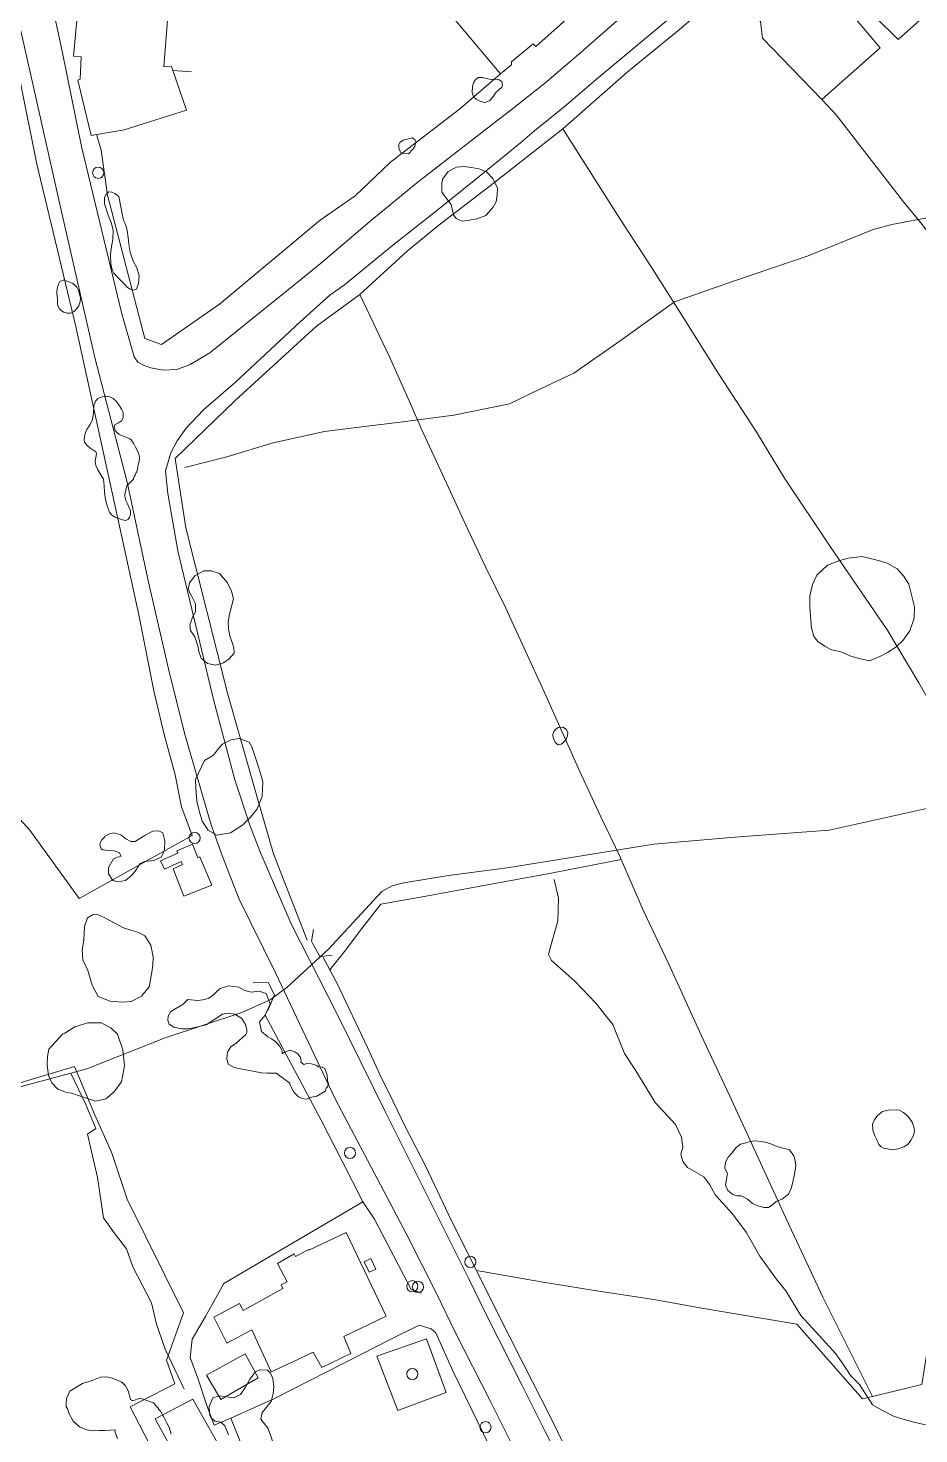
# Model space of a CAD drawing. Header units: metres. Extents: x 4652992 to 4879070, y 2074171 to 2309877.
# Drawn here: x 4653611.2 to 4653733.5, y 2306431.7 to 2306624.8 of the extents above; entities that cross this region are included whole.
import ezdxf

# ---------------------------------------------------------------- set-up
doc = ezdxf.new("R2010")
doc.units = ezdxf.units.M
doc.header["$MEASUREMENT"] = 0
doc.linetypes.add('DGN Style 3', pattern=[92.779933, 66.271381, -26.508552])
doc.layers.get('0').update_dxf_attribs({"color": 4, "lineweight": 0})
for name, color, linetype, lineweight in [('Level 1', 2, 'Continuous', 0), ('Level 18', 5, 'Continuous', 0), ('Level 19', 38, 'DGN Style 3', 0), ('Level 20', 30, 'DGN Style 3', 0), ('Level 3', 46, 'Continuous', 0), ('Level 30', 5, 'Continuous', 0), ('Level 31', 38, 'Continuous', 0), ('Level 35', 4, 'Continuous', 0), ('Level 37', 3, 'Continuous', 0), ('Level 38', 3, 'Continuous', 0), ('Level 40', 1, 'Continuous', 0), ('Level 47', 6, 'Continuous', 0), ('Level 61', 4, 'Continuous', 0), ('Level 62', 4, 'Continuous', 0)]:
    doc.layers.add(name, color=color, linetype=linetype, lineweight=lineweight)

# ---------------------------------------------------------------- blocks, each defined once
blk = doc.blocks.new('POSTE')
at = {"color": 0, "linetype": 'ByBlock', "lineweight": -2}
blk.add_circle((0, 0), 0.770001, dxfattribs=at)

msp = doc.modelspace()

# ---------------------------------------------------------------- linework, layer by layer
at = {"layer": 'Level 1'}
for points in [[(4653632.727907, 2306564.442324, 1430.3181), (4653638.460085, 2306565.905092, 1430), (4653644.825686, 2306567.822695, 1429), (4653651.885317, 2306569.412295, 1428), (4653657.381533, 2306570.0683, 1427), (4653662.295901, 2306570.684084, 1426), (4653669.651125, 2306571.650698, 1425), (4653677.300112, 2306573.185122, 1424), (4653681.672488, 2306575.321291, 1423.15), (4653686.156496, 2306577.395083, 1423), (4653692.497683, 2306581.8407, 1422), (4653699.968325, 2306587.238711, 1421), (4653708.058887, 2306590.037587, 1420.150142), (4653718.306887, 2306593.559695, 1419.42), (4653727.277285, 2306597.147707, 1419), (4653729.821718, 2306597.844118, 1418.84), (4653744.868532, 2306600.675722, 1418)], [(4653608.04529, 2306478.789675, 1425), (4653617.065013, 2306481.224341, 1424.661495), (4653619.236513, 2306481.810488, 1424.58), (4653630.02228, 2306486.087282, 1424.32), (4653640.5553, 2306489.55469, 1423.62), (4653644.44092, 2306491.299074, 1423.5), (4653645.523318, 2306492.125674, 1423.46), (4653646.71271, 2306492.981875, 1423.46), (4653647.324099, 2306493.544497, 1423.46), (4653648.363528, 2306494.500674, 1423.46), (4653652.456728, 2306498.252688, 1423.44), (4653659.752077, 2306506.175112, 1423), (4653661.184695, 2306506.980715, 1422.8), (4653662.779482, 2306507.390932, 1422.8), (4653668.9173, 2306508.375307, 1422.44), (4653676.998904, 2306509.453127, 1422), (4653697.142519, 2306512.680483, 1421), (4653708.272097, 2306513.663515, 1420.42), (4653721.19208, 2306514.620302, 1420), (4653735.639529, 2306517.82709, 1419.08)]]:
    msp.add_polyline3d(points, dxfattribs=at)
at = {"layer": 'Level 18', "color": 30}
for points in [[(4653636.137222, 2306580.222317, 1429.029638), (4653633.44886, 2306578.585597, 1429.403648), (4653631.609679, 2306577.917695, 1429.668202), (4653629.745994, 2306577.829438, 1429.955465), (4653628.055335, 2306578.151092, 1430.213818), (4653627.01598, 2306578.508247, 1430.359343), (4653626.26275, 2306578.923124, 1430.426838), (4653625.765272, 2306579.645333, 1430.489182), (4653624.079325, 2306585.565359, 1430.83422), (4653618.510445, 2306608.584556, 1431.848139), (4653615.862525, 2306621.677108, 1432.361235), (4653611.290312, 2306642.829017, 1433.346966)], [(4653677.846353, 2306429.784426, 1428.316116), (4653674.675884, 2306436.104117, 1428.393662), (4653669.815277, 2306445.71234, 1428.255413), (4653667.348825, 2306450.785778, 1428.06054), (4653663.15418, 2306459.091826, 1427.486195), (4653653.362216, 2306477.677783, 1426.347595), (4653645.183954, 2306495.01094, 1426.118773), (4653640.183501, 2306505.146093, 1426.354453), (4653637.867542, 2306510.997618, 1426.479201), (4653636.351063, 2306515.227151, 1426.57756), (4653636.069931, 2306516.276813, 1426.620007), (4653632.755626, 2306527.636564, 1427.09747), (4653630.585848, 2306536.191333, 1427.575648), (4653627.698633, 2306548.700515, 1428.485384), (4653624.769634, 2306562.443035, 1429.767501), (4653620.362001, 2306579.565161, 1430.741396), (4653615.574174, 2306600.431112, 1431.532795), (4653611.869703, 2306616.941418, 1432.178714), (4653607.049995, 2306638.056711, 1433.235105)], [(4653639.680567, 2306576.177529, 1428.994325), (4653635.287696, 2306572.400176, 1429.570994), (4653632.896592, 2306569.861324, 1429.847898), (4653631.649618, 2306568.1125, 1429.944992), (4653630.770565, 2306566.486146, 1429.919343), (4653630.074095, 2306563.987683, 1429.79754), (4653630.381478, 2306560.899465, 1429.615287), (4653631.748563, 2306552.992699, 1428.859929), (4653636.680234, 2306532.383464, 1427.327386), (4653639.596782, 2306521.520299, 1426.858347), (4653641.659057, 2306515.29215, 1426.630957), (4653643.032241, 2306511.723527, 1426.526036), (4653647.312644, 2306501.735862, 1426.312854), (4653653.620401, 2306489.322914, 1426.176466), (4653660.24199, 2306475.93779, 1426.550672), (4653667.532945, 2306461.291037, 1427.638951), (4653671.73944, 2306452.961526, 1428.136918), (4653674.205151, 2306447.889612, 1428.343941), (4653679.051949, 2306438.308686, 1428.460053), (4653682.226097, 2306431.981661, 1428.375729), (4653684.562697, 2306427.318739, 1428.249282)]]:
    msp.add_polyline3d(points, dxfattribs=at)
at = {"layer": 'Level 19', "linetype": 'DGN Style 3'}
for points in [[(4653639.680567, 2306576.177529, 1428.994325), (4653648.571033, 2306584.473783, 1427.858895), (4653652.615308, 2306588.124626, 1427.422311), (4653654.64211, 2306589.540505, 1427.320585), (4653661.211876, 2306594.96629, 1426.856238), (4653667.727393, 2306600.106549, 1426.44873), (4653674.335167, 2306605.423755, 1426.060183), (4653678.830921, 2306609.068971, 1425.81769), (4653680.751707, 2306610.73201, 1425.68359), (4653684.81128, 2306613.995675, 1425.457286), (4653689.53431, 2306618.052565, 1425.194752), (4653695.546973, 2306623.040587, 1424.827895), (4653703.025772, 2306629.288007, 1424.389072)], [(4653636.137222, 2306580.222317, 1429.029638), (4653646.738075, 2306588.751331, 1427.841648), (4653651.289238, 2306592.457973, 1427.404247), (4653658.385158, 2306598.468032, 1426.896288), (4653664.738256, 2306603.724964, 1426.459581), (4653671.50753, 2306608.924404, 1426.053169), (4653675.910834, 2306612.384525, 1425.863812), (4653677.953189, 2306613.935339, 1425.771413), (4653682.095401, 2306617.206726, 1425.542174), (4653686.788178, 2306621.222261, 1425.301752), (4653692.721258, 2306626.444017, 1425.007308)]]:
    msp.add_polyline3d(points, dxfattribs=at)
at = {"layer": 'Level 20', "linetype": 'Continuous'}
msp.add_polyline3d([(4653683.454989, 2306507.835337, 1422.5692), (4653684.055616, 2306505.254852, 1423.3692), (4653683.933179, 2306502.16756, 1423.9692), (4653682.873564, 2306498.393504, 1424.8692), (4653682.642242, 2306497.541225, 1425.0692), (4653683.076283, 2306496.691419, 1425.2692), (4653686.286851, 2306493.889535, 1425.6692), (4653689.1822, 2306490.864897, 1426.2692), (4653691.501806, 2306487.919154, 1426.6692), (4653693.105708, 2306483.933436, 1426.8692), (4653694.510291, 2306481.76487, 1426.9692), (4653697.309077, 2306477.176314, 1427.2692), (4653700.093924, 2306474.185412, 1427.2692), (4653700.915867, 2306472.443221, 1427.3692), (4653701.102808, 2306471.074859, 1427.4692), (4653700.842686, 2306470.087858, 1427.4692), (4653701.112481, 2306469.09807, 1427.4692), (4653701.766119, 2306468.24591, 1427.4692), (4653704.000401, 2306466.959331, 1427.3692), (4653704.83265, 2306465.890606, 1427.2692), (4653705.577544, 2306464.441468, 1427.2692), (4653707.917578, 2306461.889051, 1427.2692), (4653709.805436, 2306459.390767, 1427.2692), (4653711.696122, 2306456.092728, 1427.2692), (4653713.92932, 2306452.940812, 1427.0692), (4653715.257819, 2306451.317678, 1426.9692), (4653717.338082, 2306447.930298, 1426.7692), (4653720.287907, 2306444.661755, 1426.5692), (4653722.120471, 2306442.652962, 1426.3692), (4653723.000055, 2306441.436958, 1426.1692), (4653724.166744, 2306439.623534, 1426.0692), (4653725.370408, 2306438.424784, 1426.0692), (4653727.158505, 2306435.628447, 1425.9692), (4653728.34672, 2306434.967025, 1425.8692), (4653730.143382, 2306434.038366, 1425.7692), (4653732.650684, 2306433.310104, 1425.4692), (4653734.428024, 2306432.92022, 1425.4692)], dxfattribs=at)
at = {"layer": 'Level 3'}
msp.add_polyline3d([(4653632.597672, 2306437.785624, 1430.713834), (4653630.009412, 2306443.289982, 1430.513835), (4653628.806449, 2306446.751416, 1430.313835), (4653628.115082, 2306449.679461, 1429.913834), (4653625.584638, 2306454.633921, 1429.513835), (4653624.690547, 2306457.064803, 1429.213835), (4653623.009371, 2306459.262343, 1428.513835), (4653621.532417, 2306461.340501, 1428.313835), (4653620.734953, 2306466.866478, 1426.713834), (4653619.35349, 2306472.864273, 1424.813835), (4653620.492694, 2306473.610424, 1424.813835), (4653619.098409, 2306476.933621, 1424.613835), (4653617.065013, 2306481.224341, 1424.661495)], dxfattribs=at)
at = {"layer": 'Level 30', "color": 1}
for points in [[(4653630.428957, 2306627.089632, 1437.0302), (4653629.83339, 2306619.512868, 1437.0302), (4653630.89367, 2306619.546194, 1433.8402), (4653631.080796, 2306619.000073, 1433.852026), (4653632.950636, 2306613.543015, 1433.9702), (4653624.376404, 2306610.848215, 1435.5102), (4653620.614939, 2306610.19758, 1435.019404), (4653619.854634, 2306610.066067, 1434.9202), (4653618.00691, 2306617.700212, 1434.9202), (4653618.346841, 2306617.795565, 1437.1202), (4653618.452937, 2306620.891032, 1437.1202), (4653617.423211, 2306620.992978, 1437.1202), (4653618.079234, 2306627.847883, 1437.1202)], [(4653633.747176, 2306512.68888, 1428.7383), (4653634.480907, 2306510.803155, 1428.7383), (4653634.772897, 2306510.936266, 1428.7383), (4653636.399674, 2306507.038024, 1428.7383), (4653632.581423, 2306505.540983, 1429.0383), (4653631.128645, 2306509.325706, 1429.0383), (4653632.383056, 2306509.885728, 1428.9383), (4653632.208181, 2306510.291698, 1428.9383), (4653629.916271, 2306509.244912, 1428.9383), (4653629.384242, 2306510.424379, 1428.9383), (4653631.750616, 2306511.434885, 1428.8383), (4653631.617206, 2306511.779702, 1428.8383), (4653633.747176, 2306512.68888, 1428.7383)], [(4653654.890025, 2306459.320781, 1432.006), (4653660.383168, 2306447.836307, 1432.006), (4653654.554303, 2306445.0483, 1432.406), (4653655.512067, 2306442.707593, 1431.606), (4653651.50722, 2306440.792034, 1431.606), (4653650.351661, 2306442.903584, 1432.038303), (4653647.436396, 2306441.518819, 1431.937122), (4653644.588097, 2306440.165864, 1431.838304), (4653641.914845, 2306445.977979, 1431.838304), (4653638.494575, 2306444.143656, 1431.838304), (4653636.699671, 2306447.685184, 1431.838304), (4653640.199481, 2306449.591606, 1431.838304), (4653640.73031, 2306448.591933, 1431.838304), (4653641.654203, 2306449.106739, 1431.897309), (4653646.180988, 2306451.633235, 1431.956), (4653645.942124, 2306452.132628, 1431.956), (4653646.760357, 2306452.531464, 1432.238303), (4653645.446287, 2306455.091012, 1432.238303), (4653647.734952, 2306456.393968, 1432.438303), (4653647.927464, 2306456.028864, 1432.438303), (4653649.74742, 2306457.003606, 1432.738305), (4653649.75222, 2306456.891613, 1432.528874), (4653654.890025, 2306459.320781, 1432.006)], [(4653642.768954, 2306439.359696, 1432.7383), (4653637.647132, 2306436.398268, 1432.8383), (4653635.681137, 2306439.709776, 1432.8383), (4653641.005493, 2306442.66889, 1432.8383), (4653642.768954, 2306439.359696, 1432.7383)]]:
    msp.add_polyline3d(points, dxfattribs=at)
at = {"layer": 'Level 31', "elevation": 1430.555992, "flags": 128}
msp.add_lwpolyline([(4653658.939334, 2306454.31103), (4653658.015522, 2306453.862777), (4653657.331066, 2306455.305558), (4653658.258748, 2306455.745652), (4653658.939334, 2306454.31103)], dxfattribs=at)
at = {"layer": 'Level 35'}
msp.add_line((4653631.080796, 2306619.000073, 1433.542356), (4653633.612436, 2306618.839149, 1433.363815), dxfattribs=at)
at = {"layer": 'Level 37', "extrusion": (0.0411967612010996, -0.069110339839949, 0.9967580387404689), "elevation": 33726.216692, "flags": 128}
msp.add_lwpolyline([(5178450.226254, -400127.915413), (5178460.774782, -400125.883316), (5178457.548704, -400106.446176)], dxfattribs=at)
at = {"layer": 'Level 37', "elevation": 1424.05, "flags": 128}
msp.add_lwpolyline([(4653727.463167, 2306626.442752), (4653733.075942, 2306631.33423), (4653736.117327, 2306628.127643), (4653730.707222, 2306623.287421), (4653727.463167, 2306626.442752)], dxfattribs=at)
at = {"layer": 'Level 37', "extrusion": (0.1078528687128295, -0.0074674870411907, 0.9941388209640054), "elevation": 486106.58422, "flags": 128}
msp.add_lwpolyline([(2622537.76551, -4456751.456248), (2622537.310748, -4456751.604873), (2622535.686694, -4456752.215323), (2622529.568706, -4456753.523094), (2622510.287, -4456760.032857), (2622509.621981, -4456762.363026), (2622515.694975, -4456769.978233), (2622528.148985, -4456783.076825), (2622531.833863, -4456787.660519), (2622536.780108, -4456792.188337), (2622544.690103, -4456801.221593), (2622549.916445, -4456806.545946)], dxfattribs=at)
at = {"layer": 'Level 37'}
for points in [[(4653557.988409, 2306568.982338, 1441.54592), (4653558.9497, 2306569.987858, 1441.54592), (4653559.59222, 2306570.659941, 1441.54592), (4653583.774199, 2306544.349442, 1437.745921), (4653594.857839, 2306534.046148, 1436.945921), (4653598.335521, 2306529.556767, 1436.4827), (4653606.266533, 2306520.240405, 1434.3827), (4653611.407187, 2306514.604433, 1433.0827), (4653618.210949, 2306505.218882, 1430.6827), (4653633.703341, 2306513.900289, 1429.4827), (4653632.235159, 2306517.837672, 1429.4827), (4653631.397913, 2306522.213659, 1430.1827), (4653629.849784, 2306527.784232, 1431.0827), (4653628.433453, 2306533.774341, 1431.745921), (4653626.380045, 2306544.224792, 1432.145921), (4653623.732675, 2306556.405727, 1432.745921), (4653617.751728, 2306583.821379, 1433.945921), (4653612.382002, 2306606.122549, 1434.945921), (4653610.054085, 2306617.754401, 1435.385646), (4653608.146779, 2306627.284594, 1435.745921), (4653605.956358, 2306634.958892, 1437.145921)], [(4653649.507425, 2306499.517864, 1426.7928), (4653644.903009, 2306511.345105, 1427.1928), (4653642.603775, 2306519.304752, 1427.0928), (4653638.58651, 2306533.42939, 1430.34592), (4653632.839076, 2306556.146014, 1431.54592), (4653631.378225, 2306565.679176, 1431.54592), (4653639.612734, 2306573.672633, 1430.745921), (4653650.810305, 2306583.875562, 1429.34592), (4653656.761559, 2306588.205777, 1428.506), (4653663.317563, 2306594.229324, 1428.206), (4653667.826306, 2306597.956438, 1427.906), (4653674.475825, 2306603.025887, 1427.256), (4653684.612137, 2306611.006815, 1426.906), (4653693.440462, 2306618.745271, 1426.756), (4653700.640811, 2306624.643673, 1426.356), (4653707.739853, 2306630.747223, 1425.756)], [(4653792.970037, 2306524.788579, 1419.929695), (4653791.011553, 2306527.008032, 1419.855991), (4653785.577292, 2306533.037006, 1417.305992), (4653782.015858, 2306537.427449, 1417.005992), (4653775.447939, 2306546.075999, 1417.005992), (4653765.472109, 2306558.389372, 1418.655991), (4653760.05738, 2306565.136824, 1420.405991), (4653753.250679, 2306573.228606, 1421.905991), (4653748.288623, 2306579.730856, 1422.205992), (4653735.923854, 2306595.337245, 1420.955992), (4653734.004072, 2306597.845716, 1420.405991), (4653731.41077, 2306600.940993, 1420.905991), (4653726.366653, 2306607.44282, 1422.505992), (4653722.188867, 2306612.937337, 1423.205992), (4653720.205564, 2306615.003404, 1423.578638), (4653712.076687, 2306623.471504, 1425.105991), (4653711.77642, 2306625.762144, 1425.105991), (4653707.739853, 2306630.747223, 1425.755992)], [(4653736.816863, 2306529.090489, 1421.355991), (4653733.512203, 2306534.850767, 1422.505992), (4653729.292924, 2306542.018134, 1423.305992), (4653721.343024, 2306553.61613, 1424.305992), (4653715.076338, 2306563.00821, 1423.855991), (4653711.207371, 2306569.396122, 1423.255992), (4653706.068738, 2306577.284837, 1422.655991), (4653700.988057, 2306585.393185, 1422.205992), (4653696.851667, 2306591.904931, 1422.855991), (4653692.500506, 2306598.588757, 1423.755992), (4653684.612137, 2306611.006815, 1426.905991)], [(4653727.147969, 2306436.79412, 1427.155991), (4653725.761797, 2306439.644431, 1427.155991), (4653720.353391, 2306450.454343, 1427.655991), (4653715.700327, 2306460.335229, 1427.905991), (4653707.563496, 2306478.076802, 1427.905991), (4653703.621463, 2306486.4505, 1427.205992), (4653699.183468, 2306496.202762, 1425.955992), (4653695.667159, 2306503.609031, 1424.855991), (4653692.657247, 2306510.592337, 1423.075555), (4653692.539648, 2306510.865179, 1423.005992), (4653689.836704, 2306516.464584, 1422.705992), (4653686.938036, 2306522.786932, 1422.755992), (4653682.098409, 2306533.535886, 1424.055992), (4653679.495206, 2306539.232312, 1424.855991), (4653676.82252, 2306545.117166, 1425.455992), (4653674.068975, 2306550.734178, 1425.855991), (4653671.353768, 2306556.433642, 1426.055992), (4653668.390305, 2306562.875211, 1426.255992), (4653665.178936, 2306569.809651, 1426.755992), (4653663.761606, 2306573.118988, 1426.755992), (4653660.838639, 2306579.648174, 1427.705992), (4653656.761559, 2306588.205777, 1428.505992)], [(4653652.633495, 2306495.409291, 1427.27512), (4653654.801651, 2306498.161762, 1425.655991), (4653656.840298, 2306500.854085, 1425.105991), (4653659.64311, 2306504.436377, 1424.755992), (4653666.097218, 2306505.588959, 1424.255992), (4653673.258724, 2306506.900903, 1423.805992), (4653683.24924, 2306508.763042, 1423.055992), (4653692.657247, 2306510.592337, 1423.075555)], [(4653690.811628, 2306417.783358, 1429.405991), (4653688.141224, 2306423.260314, 1429.7), (4653682.877551, 2306434.027157, 1429.905991), (4653679.236219, 2306441.24924, 1430.055992), (4653675.491759, 2306448.666665, 1430.055992), (4653672.760995, 2306454.105275, 1430.099941), (4653669.27841, 2306461.041217, 1430.155991), (4653665.793088, 2306468.388983, 1429.955992), (4653663.077963, 2306473.716255, 1429.555992), (4653661.273215, 2306477.41342, 1428.905991), (4653659.49208, 2306481.045787, 1428.055992), (4653657.780169, 2306484.76696, 1427.655991), (4653653.647973, 2306493.545317, 1427.405991), (4653652.633495, 2306495.409291, 1427.27512), (4653651.710053, 2306497.105997, 1427.155991)], [(4653657.164074, 2306463.560623, 1430.405991), (4653654.326576, 2306469.13514, 1429.755992), (4653651.414125, 2306474.748169, 1428.805992), (4653643.762227, 2306489.185447, 1427.505992)], [(4653618.768847, 2306414.027041, 1434.0827), (4653634.222119, 2306417.946317, 1432.8827), (4653625.22111, 2306435.388488, 1432.1827), (4653631.331321, 2306438.527504, 1432.0827), (4653630.200442, 2306441.769453, 1431.7827), (4653632.519057, 2306448.301702, 1431.7827), (4653624.775863, 2306463.914834, 1429.0827), (4653622.616841, 2306470.348532, 1426.7827), (4653620.31977, 2306475.569037, 1425.4827), (4653617.577526, 2306482.123821, 1425.4827), (4653597.064783, 2306475.991584, 1427.082741), (4653587.047692, 2306466.111183, 1427.382741), (4653591.061625, 2306459.921106, 1427.48274), (4653597.616956, 2306450.155459, 1430.382741), (4653604.852495, 2306438.375813, 1432.98274), (4653618.768789, 2306414.027143, 1434.082695), (4653618.768847, 2306414.027041, 1434.0827)], [(4653672.760995, 2306454.105275, 1430.0999), (4653681.647915, 2306452.551407, 1429.806), (4653688.96281, 2306451.362329, 1429.656), (4653697.107978, 2306450.105244, 1429.356), (4653703.723406, 2306448.912832, 1428.656), (4653716.782124, 2306446.741002, 1427.906), (4653725.803932, 2306436.471994, 1427.156), (4653727.147969, 2306436.79412, 1427.156), (4653733.93572, 2306438.420943, 1427.156), (4653734.577447, 2306442.454898, 1427.156), (4653739.747624, 2306443.814055, 1427.006), (4653748.844579, 2306444.884351, 1426.006), (4653755.863179, 2306454.720236, 1425.556), (4653765.907586, 2306469.370371, 1424.756), (4653770.98842, 2306477.315308, 1424.831881)], [(4653639.028932, 2306433.798534, 1432.5), (4653636.749907, 2306432.852789, 1431.713835), (4653635.666199, 2306435.68711, 1431.713835), (4653634.512346, 2306439.311262, 1431.713835), (4653633.443666, 2306442.134049, 1431.413834), (4653633.709501, 2306444.671591, 1431.413834), (4653635.568034, 2306447.789113, 1431.413834), (4653638.06681, 2306452.334847, 1430.655991), (4653657.164074, 2306463.560623, 1430.405991), (4653658.756797, 2306461.179807, 1430.205992), (4653663.816884, 2306451.503249, 1429.905991), (4653665.227378, 2306451.009078, 1429.905991)], [(4653674.546217, 2306429.97876, 1429.555992), (4653668.014856, 2306427.962207, 1430.505992), (4653660.230947, 2306425.424761, 1431.405991), (4653653.135481, 2306423.04866, 1431.655991), (4653645.623696, 2306420.609482, 1432.106), (4653641.799881, 2306426.818051, 1432.5), (4653639.028932, 2306433.798534, 1432.5), (4653642.273359, 2306435.28432, 1432.406), (4653644.914435, 2306436.494369, 1432.205992), (4653657.147278, 2306442.707557, 1431.205992), (4653660.91806, 2306444.626122, 1430.905991), (4653664.875922, 2306446.590461, 1430.755992), (4653666.556035, 2306446.083918, 1430.655991), (4653667.172973, 2306445.549217, 1430.655991), (4653669.510613, 2306440.304768, 1430.655991), (4653674.546217, 2306429.97876, 1429.555992)]]:
    msp.add_polyline3d(points, dxfattribs=at)
at = {"layer": 'Level 38', "elevation": 1431.555992, "flags": 128}
msp.add_lwpolyline([(4653661.946252, 2306434.866027), (4653659.075221, 2306442.321551), (4653665.899117, 2306444.717828), (4653668.589264, 2306437.33601), (4653661.946252, 2306434.866027)], dxfattribs=at)
at = {"layer": 'Level 38'}
msp.add_polyline3d([(4653651.063459, 2306648.068322, 1433.556), (4653653.082674, 2306645.867004, 1433.556), (4653657.629351, 2306640.391362, 1433.206), (4653662.828239, 2306634.459808, 1431.756), (4653670.445859, 2306625.249837, 1430.206), (4653676.090238, 2306618.536622, 1429.456), (4653677.569868, 2306619.77829, 1429.456), (4653677.598135, 2306620.179485, 1429.456), (4653680.540713, 2306622.662332, 1429.456), (4653680.924324, 2306622.317423, 1429.456), (4653687.625685, 2306628.278692, 1429.456), (4653696.547587, 2306635.836033, 1429.556), (4653700.131515, 2306639.024919, 1429.556), (4653704.558085, 2306642.721237, 1430.421721), (4653712.434819, 2306649.570631, 1430.321722), (4653700.402658, 2306663.220051, 1430.321722), (4653705.29135, 2306667.247406, 1430.321722)], dxfattribs=at)
at = {"layer": 'Level 40', "color": 3, "flags": 128}
for points, elevation in [([(4653672.344986, 2306615.409433), (4653672.166744, 2306615.992993), (4653672.215708, 2306616.834257), (4653672.355728, 2306617.315176), (4653672.604418, 2306617.67048), (4653673.022979, 2306618.023281), (4653673.60486, 2306618.034299), (4653674.11839, 2306617.889683), (4653674.77644, 2306617.782097), (4653675.332978, 2306617.832648), (4653675.893421, 2306617.746077), (4653676.248169, 2306617.499356), (4653676.336017, 2306616.969361), (4653676.246169, 2306616.716119), (4653675.780704, 2306616.305225), (4653675.394656, 2306615.945378), (4653675.084756, 2306615.466905), (4653674.583459, 2306614.893334), (4653673.944189, 2306614.622079), (4653673.521088, 2306614.713192), (4653672.76866, 2306615.011526), (4653672.344986, 2306615.409433)], 1429.35), ([(4653670.811378, 2306598.317487), (4653670.399187, 2306598.507313), (4653669.976401, 2306598.648976), (4653669.590323, 2306599.186284), (4653669.298879, 2306600.611116), (4653668.505611, 2306601.589246), (4653668.006995, 2306602.302023), (4653667.993909, 2306603.61611), (4653668.158724, 2306604.135308), (4653668.884089, 2306605.138772), (4653670.016639, 2306605.70144), (4653671.053773, 2306605.830847), (4653672.075473, 2306605.661028), (4653673.097221, 2306605.491201), (4653674.162323, 2306605.059878), (4653675.025186, 2306604.16781), (4653675.63765, 2306602.825297), (4653675.591342, 2306601.927373), (4653675.47567, 2306600.943476), (4653675.065255, 2306600.224881), (4653674.05659, 2306599.080388), (4653672.800453, 2306598.645089), (4653671.538602, 2306598.412833), (4653670.811378, 2306598.317487)], 1430.1), ([(4653626.067976, 2306588.960427), (4653625.604475, 2306588.836694), (4653625.209338, 2306588.97621), (4653624.819426, 2306589.191034), (4653624.274264, 2306589.780504), (4653623.736752, 2306590.320499), (4653623.302357, 2306590.734118), (4653622.955336, 2306591.150435), (4653622.745131, 2306591.632663), (4653622.552938, 2306592.453021), (4653622.48654, 2306593.682421), (4653622.655326, 2306594.810103), (4653622.819765, 2306595.780683), (4653622.853546, 2306597.079933), (4653622.569657, 2306598.12449), (4653622.197728, 2306599.13961), (4653621.688502, 2306600.706054), (4653621.698759, 2306601.529716), (4653621.902607, 2306602.033281), (4653622.222971, 2306602.315491), (4653622.685009, 2306602.31105), (4653623.105502, 2306602.114354), (4653623.412932, 2306601.889008), (4653623.657417, 2306601.678965), (4653624.227918, 2306598.601992), (4653624.272542, 2306598.457459), (4653624.391055, 2306598.261647), (4653624.584193, 2306597.727788), (4653624.772463, 2306597.057294), (4653624.918574, 2306596.068453), (4653624.996519, 2306595.159714), (4653625.212737, 2306594.0629), (4653625.634861, 2306592.815951), (4653626.109541, 2306591.907416), (4653626.436735, 2306590.795632), (4653626.36228, 2306589.750036), (4653626.067976, 2306588.960427)], 1435.745921), ([(4653617.529526, 2306585.908963), (4653617.056483, 2306585.669315), (4653616.591899, 2306585.670904), (4653616.089004, 2306585.777275), (4653615.702923, 2306586.014141), (4653615.501533, 2306586.247168), (4653615.326801, 2306586.598623), (4653615.230482, 2306586.885525), (4653615.222383, 2306587.241234), (4653615.225827, 2306587.677127), (4653615.123983, 2306588.307148), (4653615.131391, 2306588.645322), (4653615.241252, 2306589.219765), (4653615.387808, 2306589.725631), (4653615.544722, 2306589.991859), (4653615.869528, 2306590.157174), (4653616.068558, 2306590.19259), (4653616.036536, 2306590.241301), (4653617.230622, 2306589.764975), (4653617.304385, 2306589.716573), (4653617.593437, 2306589.517143), (4653617.875524, 2306589.230578), (4653618.087379, 2306588.773612), (4653618.254419, 2306588.266396), (4653618.386669, 2306587.716332), (4653618.340893, 2306587.232388), (4653618.160361, 2306586.687731), (4653617.852833, 2306586.259283), (4653617.529526, 2306585.908963)], 1436.54592), ([(4653725.353704, 2306538.209379), (4653724.17052, 2306538.518146), (4653723.517525, 2306538.868281), (4653722.693561, 2306539.151244), (4653721.549409, 2306539.39941), (4653720.658686, 2306539.853204), (4653719.662319, 2306540.538361), (4653719.085678, 2306541.236684), (4653718.767086, 2306542.400121), (4653718.67542, 2306543.410058), (4653718.558922, 2306545.258959), (4653718.537219, 2306546.826633), (4653718.924204, 2306548.357694), (4653719.516274, 2306549.635847), (4653720.969182, 2306551.039957), (4653722.66764, 2306551.661665), (4653723.831579, 2306551.982493), (4653725.702688, 2306552.202263), (4653727.64243, 2306551.782169), (4653729.201546, 2306551.28824), (4653730.546355, 2306550.528159), (4653731.428092, 2306549.555761), (4653732.166938, 2306548.405851), (4653732.531261, 2306546.972263), (4653732.951676, 2306545.317953), (4653732.874517, 2306543.771314), (4653732.284283, 2306542.023049), (4653731.37197, 2306540.709332), (4653730.386418, 2306539.776309), (4653729.234416, 2306539.035743), (4653728.175661, 2306538.483461), (4653726.74686, 2306537.907192), (4653725.353704, 2306538.209379)], 1428.955991), ([(4653683.559201, 2306526.730986), (4653683.32471, 2306527.332622), (4653683.262256, 2306527.743885), (4653683.416692, 2306528.169174), (4653683.668512, 2306528.481518), (4653683.994974, 2306528.716457), (4653684.64565, 2306528.758572), (4653685.125578, 2306528.440131), (4653685.333834, 2306527.997186), (4653685.279692, 2306527.611264), (4653685.131674, 2306527.215149), (4653684.776677, 2306526.711056), (4653684.408221, 2306526.424036), (4653683.961593, 2306526.337573), (4653683.559201, 2306526.730986)], 1423.7), ([(4653635.421156, 2306524.199758), (4653636.636855, 2306524.91494), (4653637.325685, 2306525.858355), (4653637.882904, 2306526.447289), (4653639.013951, 2306527.052164), (4653640.185101, 2306527.206143), (4653641.544589, 2306526.690709), (4653641.928121, 2306526.046955), (4653642.403625, 2306524.562421), (4653643.041556, 2306522.60335), (4653643.418256, 2306521.26444), (4653643.348299, 2306519.251889), (4653642.64087, 2306517.5522), (4653641.721594, 2306516.399878), (4653640.618846, 2306515.282932), (4653638.965697, 2306514.272146), (4653637.124205, 2306513.930868), (4653635.922186, 2306514.605965), (4653635.082236, 2306515.844385), (4653634.65619, 2306517.256212), (4653634.34071, 2306518.583374), (4653634.258095, 2306519.802284), (4653634.173052, 2306521.33821), (4653634.158879, 2306521.594195), (4653635.421156, 2306524.199758)], 1442.5), ([(4653621.720821, 2306513.721515), (4653621.781616, 2306513.800737), (4653622.340649, 2306514.102167), (4653622.962202, 2306514.255111), (4653623.911506, 2306513.981026), (4653624.62608, 2306513.433895), (4653625.286575, 2306513.079097), (4653625.874383, 2306513.056651), (4653626.389501, 2306513.366557), (4653627.21875, 2306513.888714), (4653628.336815, 2306514.491578), (4653629.117171, 2306514.522938), (4653629.698279, 2306514.228935), (4653629.943421, 2306513.13571), (4653629.926786, 2306511.865589), (4653629.521581, 2306510.943276), (4653628.472724, 2306510.463468), (4653627.167056, 2306510.306066), (4653626.511735, 2306509.97772), (4653625.922398, 2306509.045435), (4653625.383682, 2306508.376243), (4653624.573011, 2306507.714037), (4653623.530848, 2306507.505796), (4653622.836584, 2306507.68522), (4653622.241863, 2306508.618567), (4653622.226524, 2306509.485603), (4653622.910422, 2306510.6725), (4653623.408671, 2306510.894714), (4653623.741412, 2306510.966951), (4653623.942399, 2306511.064606), (4653623.675437, 2306511.570874), (4653622.989627, 2306511.794134), (4653622.173793, 2306511.815097), (4653621.462674, 2306511.906811), (4653621.216046, 2306512.045343), (4653621.053807, 2306512.622354), (4653621.121317, 2306512.973136), (4653621.320577, 2306513.2985), (4653621.720821, 2306513.721515)], 1433), ([(4653624.265775, 2306501.185734), (4653625.411244, 2306500.843776), (4653626.381534, 2306500.535617), (4653627.201381, 2306500.075071), (4653628.050582, 2306498.822717), (4653628.342869, 2306497.194015), (4653628.316125, 2306496.11064), (4653628.183804, 2306495.1081), (4653627.79114, 2306493.067212), (4653626.762692, 2306491.814221), (4653625.345581, 2306491.059563), (4653624.121506, 2306490.993388), (4653622.45269, 2306491.133992), (4653620.815258, 2306491.752363), (4653619.963802, 2306493.307637), (4653619.388546, 2306495.353862), (4653618.701088, 2306496.816952), (4653618.597592, 2306498.167337), (4653618.855685, 2306499.508403), (4653618.911574, 2306501.372231), (4653619.322399, 2306502.562839), (4653620.135331, 2306503.010684), (4653620.800103, 2306503.003359), (4653621.631131, 2306502.601137), (4653624.265775, 2306501.185734)], 1432.5), ([(4653727.497039, 2306472.615604), (4653727.19364, 2306473.413388), (4653727.175875, 2306474.233138), (4653727.438759, 2306474.794632), (4653727.853231, 2306475.407398), (4653728.535739, 2306475.961617), (4653729.540815, 2306476.192222), (4653730.847562, 2306476.13192), (4653731.402199, 2306475.84202), (4653732.112784, 2306475.236734), (4653732.600612, 2306474.511266), (4653732.820356, 2306473.844312), (4653732.944571, 2306473.254467), (4653732.783105, 2306472.642592), (4653732.449052, 2306472.012124), (4653732.05212, 2306471.479792), (4653731.490919, 2306471.095897), (4653730.700128, 2306470.818443), (4653729.831388, 2306470.698724), (4653729.208905, 2306470.806595), (4653728.672723, 2306470.92375), (4653728.347641, 2306471.107333), (4653728.051854, 2306471.425201), (4653727.808793, 2306471.984773), (4653727.497039, 2306472.615604)], 1428.555992), ([(4653708.514358, 2306464.375638), (4653707.963221, 2306464.532893), (4653707.286743, 2306465.121104), (4653706.970507, 2306465.850589), (4653707.119246, 2306466.698428), (4653707.237369, 2306467.406205), (4653706.866623, 2306468.220862), (4653706.965132, 2306469.006219), (4653707.335324, 2306469.695465), (4653707.822225, 2306470.249154), (4653708.424857, 2306470.997571), (4653709.043764, 2306471.485709), (4653709.776068, 2306471.655684), (4653710.368704, 2306471.856193), (4653710.973321, 2306471.944071), (4653711.904224, 2306471.850621), (4653712.60268, 2306471.697961), (4653713.425564, 2306471.444757), (4653713.779156, 2306471.220775), (4653714.50496, 2306471.025459), (4653715.133652, 2306470.888043), (4653715.747073, 2306470.680612), (4653716.370276, 2306469.847517), (4653716.554695, 2306469.183656), (4653716.626679, 2306468.507665), (4653716.505419, 2306467.617118), (4653716.398385, 2306467.126948), (4653716.161372, 2306466.041529), (4653716.016099, 2306465.376244), (4653715.630626, 2306464.616715), (4653714.79099, 2306463.956505), (4653713.942664, 2306463.591718), (4653713.393444, 2306463.088117), (4653712.882464, 2306462.759606), (4653712.223086, 2306462.757098), (4653711.392389, 2306462.975533), (4653710.662188, 2306463.318739), (4653709.985575, 2306463.907034), (4653709.597055, 2306464.138782), (4653709.131042, 2306464.35079), (4653708.514358, 2306464.375638)], 1430.805992)]:
    msp.add_lwpolyline(points, dxfattribs=dict(at, elevation=elevation))
at = {"layer": 'Level 40', "color": 3}
for points in [[(4653662.124609, 2306608.323132, 1429.1), (4653662.092914, 2306608.822426, 1428.95), (4653662.243434, 2306609.125118, 1428.95), (4653662.680219, 2306609.441952, 1428.55), (4653663.240045, 2306609.572807, 1428.55), (4653663.918359, 2306609.734022, 1428.55), (4653664.28915, 2306609.514379, 1428.55), (4653664.443784, 2306609.201585, 1428.55), (4653664.302643, 2306608.561268, 1428.55), (4653664.021781, 2306608.174637, 1428.55), (4653663.429692, 2306607.546358, 1428.8), (4653662.714996, 2306607.581566, 1429.1), (4653662.380234, 2306607.709578, 1429.1), (4653662.124609, 2306608.323132, 1429.1)], [(4653624.911276, 2306557.345634, 1436.34592), (4653624.588527, 2306557.170529, 1436.34592), (4653624.168471, 2306557.265823, 1436.34592), (4653623.499574, 2306557.468586, 1436.34592), (4653623.099075, 2306557.631593, 1436.34592), (4653622.658742, 2306557.950577, 1436.34592), (4653622.351762, 2306558.326867, 1436.34592), (4653622.074781, 2306559.033874, 1436.34592), (4653621.856928, 2306559.851208, 1436.34592), (4653621.777474, 2306560.31458, 1436.34592), (4653621.678712, 2306561.121113, 1436.34592), (4653621.651671, 2306561.912097, 1436.34592), (4653621.527221, 2306562.833256, 1436.34592), (4653621.175272, 2306563.428288, 1436.34592), (4653620.761068, 2306564.135531, 1436.34592), (4653620.485681, 2306564.748831, 1436.34592), (4653620.405351, 2306565.371151, 1436.34592), (4653620.48673, 2306565.810051, 1436.34592), (4653620.564523, 2306566.310105, 1436.34592), (4653620.502049, 2306566.617085, 1436.34592), (4653620.194766, 2306566.784351, 1436.34592), (4653619.671211, 2306567.138426, 1436.34592), (4653619.232708, 2306567.514253, 1436.34592), (4653618.938583, 2306567.912511, 1436.34592), (4653618.868843, 2306568.315727, 1436.34592), (4653618.975178, 2306568.88138, 1436.34592), (4653619.052821, 2306569.257689, 1436.34592), (4653619.256136, 2306569.659925, 1436.34592), (4653619.645175, 2306570.309958, 1436.34592), (4653619.977173, 2306570.923312, 1436.34592), (4653620.089746, 2306571.391623, 1436.34592), (4653620.160096, 2306571.892603, 1436.34592), (4653620.232857, 2306572.920189, 1436.34592), (4653620.443872, 2306573.561873, 1436.34592), (4653620.739517, 2306573.923056, 1436.34592), (4653621.179075, 2306574.130947, 1436.34592), (4653621.870503, 2306574.249773, 1436.34592), (4653622.418778, 2306574.151215, 1436.34592), (4653622.879221, 2306573.925001, 1436.34592), (4653623.281141, 2306573.554956, 1436.34592), (4653623.678585, 2306573.013746, 1436.34592), (4653624.023969, 2306572.465789, 1436.34592), (4653624.218988, 2306571.99218, 1436.34592), (4653624.229995, 2306571.274735, 1436.34592), (4653624.022822, 2306570.858126, 1436.34592), (4653623.615837, 2306570.594895, 1436.34592), (4653623.094866, 2306570.328901, 1436.34592), (4653623.010975, 2306569.999276, 1436.34592), (4653623.141818, 2306569.524302, 1436.34592), (4653623.394984, 2306569.20743, 1436.34592), (4653623.713207, 2306568.97405, 1436.34592), (4653624.990536, 2306568.493212, 1436.945921), (4653625.167193, 2306568.385462, 1436.945921), (4653625.320489, 2306568.250283, 1436.945921), (4653625.507271, 2306567.998228, 1436.945921), (4653625.696446, 2306567.693129, 1436.945921), (4653625.884251, 2306567.350726, 1436.945921), (4653626.079521, 2306566.999528, 1436.945921), (4653626.352634, 2306566.438641, 1436.945921), (4653626.488484, 2306565.855752, 1436.945921), (4653626.441603, 2306565.266737, 1436.945921), (4653626.313836, 2306564.797575, 1436.945921), (4653626.208428, 2306564.27396, 1436.945921), (4653626.134875, 2306563.880081, 1436.945921), (4653625.999834, 2306563.67762, 1436.945921), (4653625.879389, 2306563.46309, 1436.945921), (4653625.744883, 2306563.20922, 1436.945921), (4653625.690405, 2306563.093805, 1436.945921), (4653625.662537, 2306562.94459, 1436.945921), (4653625.64394, 2306562.845017, 1436.945921), (4653624.742193, 2306561.953356, 1436.945921), (4653624.466716, 2306560.761699, 1436.34592), (4653624.478475, 2306560.54771, 1436.34592), (4653624.502838, 2306560.26432, 1436.34592), (4653624.604353, 2306559.901563, 1436.34592), (4653624.805815, 2306559.534706, 1436.34592), (4653625.018224, 2306559.061916, 1436.34592), (4653625.235986, 2306558.508978, 1436.34592), (4653625.228568, 2306557.956555, 1436.34592), (4653625.118596, 2306557.627786, 1436.34592), (4653624.911276, 2306557.345634, 1436.34592)], [(4653638.032595, 2306537.615606, 1433.54592), (4653636.929568, 2306537.302217, 1433.54592), (4653635.822927, 2306537.507604, 1433.54592), (4653634.962726, 2306538.237364, 1433.54592), (4653634.639572, 2306539.178395, 1433.54592), (4653634.549386, 2306539.765183, 1433.54592), (4653634.069343, 2306541.201656, 1433.54592), (4653633.477647, 2306542.037104, 1433.54592), (4653633.376589, 2306542.833066, 1433.54592), (4653633.822808, 2306543.973935, 1432.54592), (4653634.194203, 2306544.630858, 1432.54592), (4653634.197091, 2306545.719375, 1432.54592), (4653633.603131, 2306546.815435, 1432.54592), (4653633.164647, 2306547.675072, 1432.54592), (4653633.341711, 2306548.6271, 1432.54592), (4653634.124816, 2306549.621173, 1432.54592), (4653635.34273, 2306550.274445, 1432.54592), (4653636.333683, 2306550.244519, 1432.54592), (4653637.461161, 2306549.878179, 1432.54592), (4653638.550705, 2306548.591107, 1432.945921), (4653639.134586, 2306547.446404, 1432.945921), (4653639.391091, 2306546.414609, 1432.945921), (4653638.824975, 2306544.303756, 1433.54592), (4653638.678211, 2306543.244058, 1433.54592), (4653638.694206, 2306542.257425, 1433.54592), (4653638.872988, 2306541.343943, 1433.54592), (4653639.196005, 2306540.403574, 1433.54592), (4653639.459993, 2306539.68129, 1433.54592), (4653639.474345, 2306538.953593, 1433.54592), (4653638.778447, 2306538.150566, 1433.54592), (4653638.032595, 2306537.615606, 1433.54592)], [(4653640.937411, 2306492.592108, 1428.5), (4653641.830188, 2306492.338076, 1428.5), (4653642.924784, 2306492.494767, 1428.5), (4653643.888941, 2306492.186083, 1428.5), (4653644.355367, 2306490.992341, 1428.5), (4653644.420734, 2306490.693571, 1428.5), (4653643.762227, 2306489.185447, 1428.5), (4653642.972979, 2306488.274859, 1428.5), (4653643.251177, 2306486.953863, 1428.5), (4653644.131979, 2306486.211546, 1428.5), (4653644.614865, 2306485.954833, 1428.5), (4653645.225342, 2306485.509968, 1428.5), (4653645.758443, 2306484.875621, 1428.5), (4653646.094158, 2306484.279363, 1428.5), (4653646.083439, 2306483.889184, 1429.343657), (4653646.347232, 2306484.046205, 1429.3), (4653647.19423, 2306484.378707, 1429.3), (4653647.803734, 2306484.134538, 1429.3), (4653648.257098, 2306483.850544, 1429.3), (4653648.593561, 2306483.37023, 1429.3), (4653648.676157, 2306482.908423, 1429.3), (4653648.638724, 2306482.74052, 1429.682887), (4653648.821859, 2306482.600284, 1430), (4653649.061841, 2306482.427565, 1430.369778), (4653649.458932, 2306482.564684, 1430.2), (4653650.106389, 2306482.496978, 1430.2), (4653650.86329, 2306482.25764, 1430.2), (4653651.007958, 2306482.118521, 1430.85), (4653651.550936, 2306482.063975, 1431.5), (4653651.921458, 2306481.870326, 1431.5), (4653652.274075, 2306480.947265, 1431.5), (4653652.290452, 2306480.184162, 1430.85), (4653652.457885, 2306479.803968, 1430.2), (4653652.321981, 2306479.353559, 1430.2), (4653652.102591, 2306479.170458, 1430.85), (4653651.976903, 2306478.76526, 1431.5), (4653650.820369, 2306478.05199, 1431.5), (4653650.120025, 2306477.942936, 1430.85), (4653650.007088, 2306477.865407, 1430.2), (4653649.410595, 2306477.663468, 1430.2), (4653648.841044, 2306477.751125, 1430.2), (4653648.337644, 2306477.972051, 1430.2), (4653647.673816, 2306478.634337, 1430.2), (4653647.470513, 2306479.048133, 1430.2), (4653647.140924, 2306479.759656, 1429.95), (4653647.139345, 2306479.834358, 1430.704117), (4653645.25807, 2306481.232889, 1430.5), (4653644.031614, 2306481.224956, 1430.5), (4653643.221539, 2306481.25898, 1430.5), (4653640.10509, 2306481.878352, 1428.5), (4653639.473447, 2306482.000254, 1428.5), (4653638.665595, 2306482.483231, 1428.5), (4653638.48625, 2306483.253738, 1428.5), (4653638.566515, 2306484.096786, 1428.5), (4653639.033965, 2306484.824222, 1428.5), (4653639.747425, 2306485.340649, 1428.5), (4653641.095442, 2306486.534473, 1429), (4653641.227373, 2306486.794985, 1429), (4653641.224232, 2306487.204122, 1429), (4653641.029851, 2306487.895278, 1429), (4653640.535029, 2306488.72611, 1429), (4653639.585116, 2306489.317939, 1429), (4653638.551872, 2306489.476476, 1429), (4653637.867659, 2306489.322548, 1429), (4653635.657385, 2306487.882352, 1427.5), (4653634.491368, 2306487.575187, 1427.5), (4653633.167231, 2306487.298537, 1427.5), (4653632.267203, 2306487.308477, 1427.5), (4653631.207499, 2306487.55392, 1427.5), (4653630.549127, 2306487.967534, 1427.5), (4653630.363548, 2306488.49459, 1427.5), (4653630.430332, 2306489.054815, 1427.5), (4653630.804192, 2306489.719522, 1427.5), (4653632.485838, 2306490.685826, 1428), (4653633.126552, 2306491.360472, 1428.5), (4653634.451964, 2306491.227342, 1428.5), (4653635.160947, 2306491.294925, 1428.5), (4653635.892678, 2306491.480756, 1428.5), (4653636.402722, 2306491.791123, 1428.5), (4653637.553262, 2306492.877224, 1428.5), (4653638.764702, 2306493.215756, 1428.5), (4653640.122019, 2306493.035599, 1428.5), (4653640.937411, 2306492.592108, 1428.5)], [(4653615.891536, 2306486.58588, 1434.5), (4653616.216293, 2306486.704145, 1434.5), (4653617.59366, 2306487.584274, 1434.5), (4653619.392149, 2306488.14188, 1434.5), (4653621.206399, 2306488.153635, 1434.5), (4653622.525768, 2306487.476834, 1434.5), (4653623.439775, 2306486.57669, 1434.5), (4653624.177056, 2306484.444042, 1434.5), (4653624.414869, 2306482.226787, 1434.5), (4653623.989663, 2306480.016803, 1434.5), (4653622.999836, 2306478.639567, 1434.5), (4653621.855367, 2306477.714395, 1434.5), (4653620.462165, 2306477.380101, 1434.5), (4653617.155175, 2306478.475957, 1433), (4653616.443632, 2306478.552847, 1433), (4653615.262929, 2306479.02251, 1433), (4653614.463764, 2306479.902081, 1433), (4653613.990054, 2306480.900157, 1433), (4653613.781155, 2306482.330648, 1433), (4653613.830402, 2306483.529972, 1433), (4653614.021074, 2306484.520663, 1433), (4653615.891536, 2306486.58588, 1434.5)], [(4653623.11304, 2306432.034349, 1438.5), (4653623.128882, 2306432.234581, 1436.5), (4653621.726687, 2306432.136592, 1435.5), (4653620.986238, 2306432.11611, 1435.5), (4653620.119855, 2306432.079079, 1435.5), (4653619.244347, 2306432.207292, 1435.5), (4653618.264105, 2306432.641822, 1435.5), (4653617.383971, 2306433.383973, 1435.5), (4653616.77691, 2306434.482073, 1435.5), (4653616.573668, 2306435.163583, 1435), (4653616.398434, 2306435.39358, 1435), (4653616.419181, 2306435.825394, 1435), (4653616.452947, 2306436.528161, 1435), (4653616.93412, 2306437.539439, 1435), (4653618.668381, 2306438.571422, 1435.5), (4653619.97316, 2306438.97333, 1435.5), (4653621.127719, 2306439.445114, 1435.5), (4653621.954617, 2306439.489769, 1435.5), (4653622.736038, 2306439.298005, 1435.5), (4653624.063741, 2306438.755549, 1435.5), (4653624.540254, 2306438.254858, 1435.5), (4653624.939422, 2306437.564763, 1435.5), (4653625.247727, 2306436.373066, 1437), (4653625.398386, 2306436.285295, 1438.7319), (4653625.508703, 2306436.221026, 1440), (4653626.589785, 2306436.572355, 1445), (4653628.421727, 2306435.925177, 1446), (4653629.079775, 2306435.15376, 1446), (4653629.084801, 2306435.0753, 1445.5), (4653629.359172, 2306434.762432, 1445.5), (4653629.808227, 2306433.950307, 1445.5), (4653630.194424, 2306433.230915, 1445.5), (4653630.549192, 2306432.557887, 1445.5), (4653630.812751, 2306431.620355, 1445.5)], [(4653638.717598, 2306431.542952, 1434), (4653638.198658, 2306432.775796, 1434), (4653637.661223, 2306433.257121, 1434), (4653636.810828, 2306433.421345, 1434), (4653636.273401, 2306433.902665, 1434), (4653636.115984, 2306434.394495, 1434), (4653636.059674, 2306435.412117, 1434), (4653636.543735, 2306436.619007, 1434), (4653637.439166, 2306436.90751, 1434), (4653638.499796, 2306436.744644, 1434), (4653639.438947, 2306436.605236, 1434), (4653640.365487, 2306437.055521, 1434), (4653641.020887, 2306438.061521, 1434), (4653641.659114, 2306439.196663, 1434), (4653642.39549, 2306440.187004, 1434), (4653643.032392, 2306440.44153, 1434), (4653644.075854, 2306440.407825, 1434), (4653644.499586, 2306439.990442, 1434), (4653644.780128, 2306439.26514, 1434), (4653644.934648, 2306438.102757, 1434), (4653644.84458, 2306437.197323, 1434), (4653644.553651, 2306436.12093, 1434), (4653643.336167, 2306434.59423, 1434), (4653643.157322, 2306433.663955, 1434), (4653644.142417, 2306432.383984, 1435), (4653644.816298, 2306430.521187, 1437.5)], [(4653623.469941, 2306430.960372, 1438.5097), (4653623.11304, 2306432.034349, 1438.5)]]:
    msp.add_polyline3d(points, dxfattribs=at)
at = {"layer": 'Level 47'}
for points in [[(4653652.952459, 2306497.462021, 1426.18274), (4653652.190366, 2306497.355551, 1426.273129), (4653651.266198, 2306497.226438, 1426.382741), (4653651.159942, 2306497.423595, 1426.382741), (4653650.267636, 2306499.079269, 1426.382741), (4653650.103028, 2306499.384699, 1426.382741), (4653650.391069, 2306500.95958, 1426.082741)], [(4653642.114806, 2306493.636719, 1426.382741), (4653644.172407, 2306493.695634, 1426.48274), (4653645.02802, 2306491.990749, 1426.48274), (4653644.098952, 2306489.856312, 1426.18274)]]:
    msp.add_polyline3d(points, dxfattribs=at)
at = {"layer": 'Level 62'}
msp.add_polyline3d([(4653632.739798, 2306426.232374, 1431.323923), (4653628.647622, 2306433.704373, 1431.4952), (4653633.805442, 2306436.427405, 1431.1952), (4653638.861109, 2306427.514518, 1430.9952), (4653638.087887, 2306427.153842, 1431.03788)], dxfattribs=at)

# ---------------------------------------------------------------- block references
at = {"layer": 'Level 61', "zscale": 0.1}
for p in [(4653620.808107, 2306604.948686, 1431.963815), (4653634.047369, 2306513.542678, 1426.622839), (4653655.398793, 2306470.270135, 1427.25), (4653671.925534, 2306455.294085, 1429.05), (4653663.950465, 2306451.948976, 1429), (4653664.735629, 2306451.850428, 1429), (4653663.963048, 2306439.867397, 1429.65), (4653674.008449, 2306432.572221, 1428.8)]:
    msp.add_blockref('POSTE', p, dxfattribs=at)

doc.saveas('drawing.dxf')
